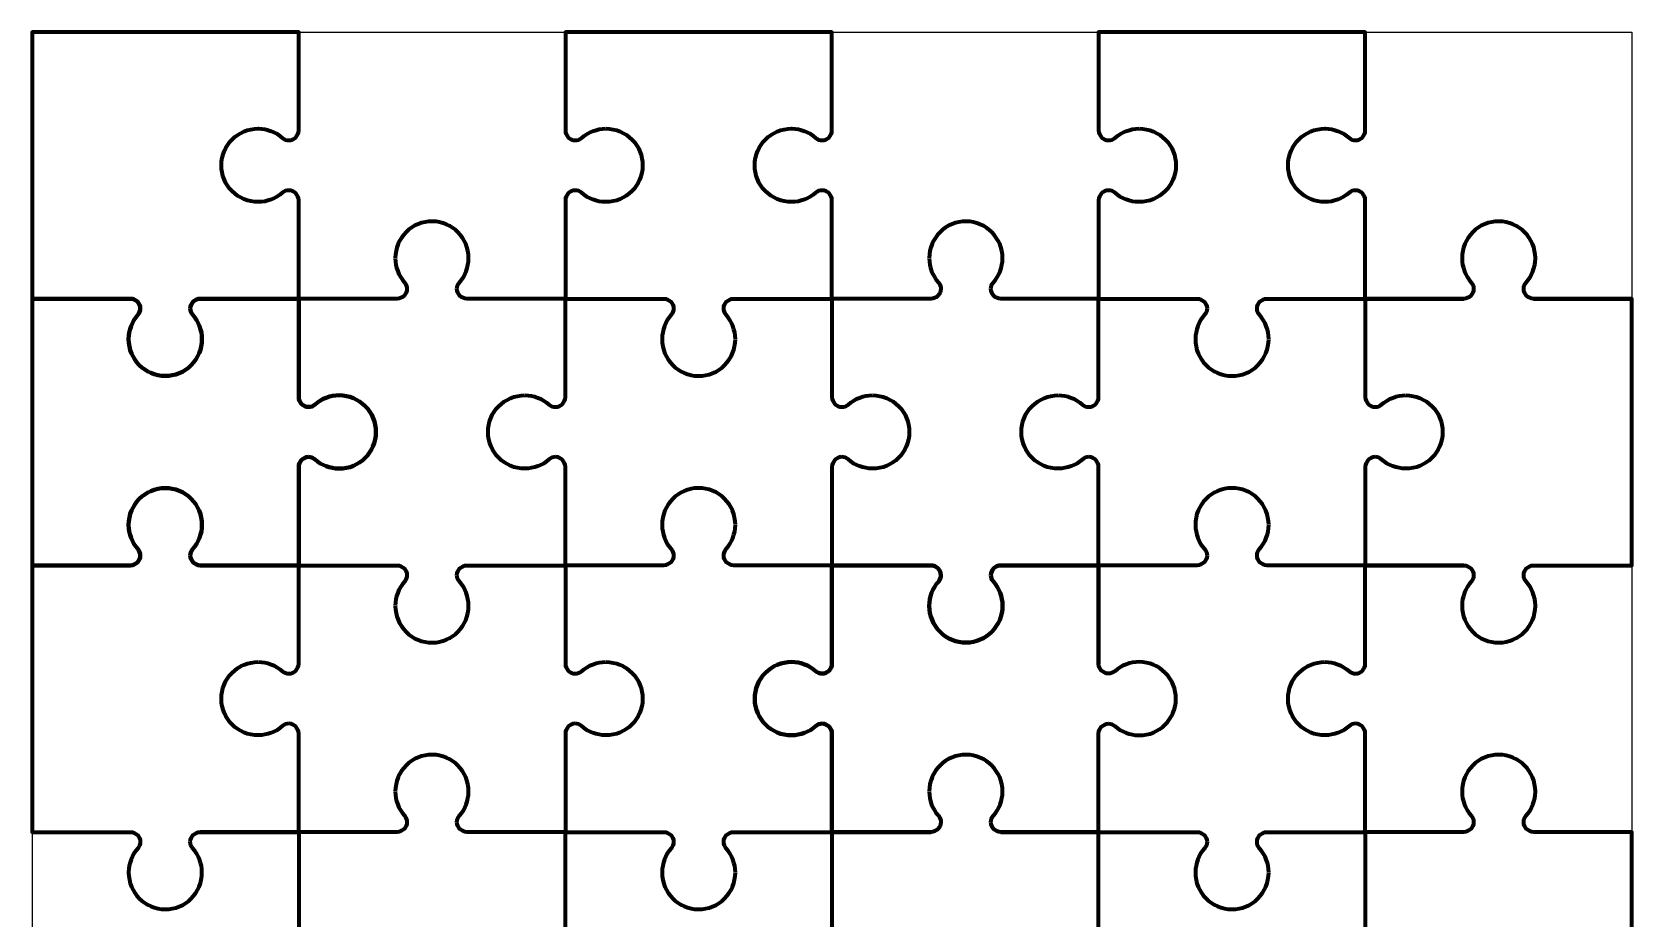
# Model space of a CAD drawing. Header units: millimetres. Extents: x -232 to 386, y -41 to 179.
# Drawn here: x -27.5 to 159.3, y 55.8 to 159.3 of the extents above; entities that cross this region are included whole.
import ezdxf

# ---------------------------------------------------------------- set-up
doc = ezdxf.new("R2010")
doc.units = ezdxf.units.MM
doc.layers.add('Layer 1', color=18, linetype='Continuous', true_color=0x000000)

msp = doc.modelspace()

# ---------------------------------------------------------------- linework, layer by layer
at = {"layer": 'Layer 1', "color": 18, "lineweight": 70, "true_color": 0x050505}
for p, q in [((-1.08, 148.03), (-1.04, 148.03)), ((61.18, 148.03), (61.22, 148.03)), ((123.45, 148.03), (123.49, 148.03)), ((39.53, 139.47), (39.49, 139.47)), ((101.79, 139.47), (101.75, 139.47)), ((23.5, 132.88), (23.5, 132.92)), ((85.83, 132.88), (85.83, 132.92)), ((148.03, 132.88), (148.03, 132.92)), ((-16.19, 123.45), (-16.19, 123.49)), ((-16.19, 123.49), (-16.19, 123.45)), ((46.08, 123.49), (46.08, 123.45)), ((108.34, 123.49), (108.34, 123.45)), ((8.36, 108.34), (8.4, 108.34)), ((8.4, 108.34), (8.36, 108.34)), ((30.09, 108.34), (30.05, 108.34)), ((70.66, 108.34), (70.62, 108.34)), ((92.35, 108.34), (92.32, 108.34)), ((132.92, 108.34), (132.88, 108.34)), ((-16.19, 101.79), (-16.19, 101.75)), ((-16.19, 101.75), (-16.19, 101.79)), ((46.08, 101.79), (46.08, 101.75)), ((108.34, 101.79), (108.34, 101.75)), ((23.5, 92.32), (23.5, 92.35)), ((85.83, 92.35), (85.83, 92.32)), ((85.83, 92.32), (85.83, 92.35)), ((148.03, 92.32), (148.03, 92.35)), ((-1.04, 77.21), (-1.08, 77.21)), ((39.53, 77.21), (39.49, 77.21)), ((61.18, 77.21), (61.22, 77.21)), ((61.22, 77.21), (61.18, 77.21)), ((101.75, 77.21), (101.79, 77.21)), ((123.49, 77.21), (123.45, 77.21)), ((23.5, 70.62), (23.5, 70.66)), ((85.83, 70.62), (85.83, 70.66)), ((148.03, 70.62), (148.03, 70.66)), ((-15.98, 65.92), (-15.98, 65.92)), ((46.28, 65.92), (46.28, 65.92)), ((54.43, 65.92), (54.43, 65.92)), ((116.69, 65.92), (116.69, 65.92)), ((-16.19, 61.22), (-16.19, 61.18)), ((46.08, 61.22), (46.08, 61.18)), ((108.34, 61.22), (108.34, 61.18))]:
    msp.add_line(p, q, dxfattribs=at)
for points in [[(3.66, 147.82), (3.66, 159.31), (-27.47, 159.31), (-27.47, 128.18), (-15.98, 128.18)], [(65.92, 147.82), (65.92, 159.31), (34.79, 159.31), (34.79, 147.82)], [(128.18, 147.82), (128.18, 159.31), (97.05, 159.31), (97.05, 147.82)], [(-7.84, 128.18), (3.66, 128.18), (3.66, 139.68)], [(34.79, 139.68), (34.79, 128.18), (46.28, 128.18)], [(54.43, 128.18), (65.92, 128.18), (65.92, 139.68)], [(97.05, 139.68), (97.05, 128.18), (108.55, 128.18)], [(116.69, 128.18), (128.18, 128.18), (128.18, 128.18), (128.18, 139.68)], [(-15.98, 128.18), (-27.47, 128.18), (-27.47, 97.05), (-15.98, 97.05)], [(3.66, 116.69), (3.66, 128.18), (-7.84, 128.18)], [(15.15, 128.18), (3.66, 128.18), (3.66, 116.69)], [(34.79, 116.69), (34.79, 128.18), (23.3, 128.18)], [(77.48, 128.18), (65.92, 128.18), (65.92, 116.69)], [(97.05, 116.69), (97.05, 128.18), (85.62, 128.18)], [(139.68, 128.18), (139.68, 128.18), (128.18, 128.18), (128.18, 116.69)], [(147.82, 97.05), (147.82, 97.05), (159.31, 97.05), (159.31, 128.18), (147.82, 128.18), (147.82, 128.18)], [(-7.84, 97.05), (3.66, 97.05), (3.66, 108.55)], [(3.66, 108.55), (3.66, 97.05), (15.15, 97.05), (15.15, 97.05), (15.15, 97.05)], [(23.3, 97.05), (23.3, 97.05), (23.3, 97.05), (34.79, 97.05), (34.79, 108.55)], [(65.92, 108.55), (65.92, 97.05), (77.48, 97.05), (77.48, 97.05), (77.48, 97.05)], [(85.62, 97.05), (85.62, 97.05), (85.62, 97.05), (97.05, 97.05), (97.05, 108.55)], [(128.18, 108.55), (128.18, 97.05), (139.68, 97.05), (139.68, 97.05)], [(-15.98, 97.05), (-27.47, 97.05), (-27.47, 65.92), (-15.98, 65.92)], [(3.66, 85.56), (3.66, 97.05), (-7.84, 97.05)], [(46.28, 97.05), (34.79, 97.05), (34.79, 85.56)], [(65.92, 85.56), (65.92, 97.05), (54.43, 97.05)], [(77.48, 97.05), (65.92, 97.05), (65.92, 85.56)], [(97.05, 85.56), (97.05, 97.05), (85.62, 97.05)], [(108.55, 97.05), (97.05, 97.05), (97.05, 85.56)], [(128.18, 85.56), (128.18, 97.05), (116.69, 97.05)], [(-7.84, 65.92), (-7.84, 65.92), (-7.84, 65.92), (3.66, 65.92), (3.66, 77.41)], [(34.79, 77.41), (34.79, 65.92), (46.28, 65.92)], [(54.43, 65.92), (65.92, 65.92), (65.92, 77.41)], [(65.92, 77.41), (65.92, 65.92), (77.48, 65.92)], [(85.62, 65.92), (97.05, 65.92), (97.05, 77.41)], [(116.69, 65.92), (128.18, 65.92), (128.18, 77.41)], [(15.15, 65.92), (3.66, 65.92), (3.66, 54.43)], [(34.79, 54.43), (34.79, 65.92), (23.3, 65.92)], [(77.48, 65.92), (65.92, 65.92), (65.92, 54.43)], [(97.05, 54.43), (97.05, 65.92), (85.62, 65.92)], [(139.68, 65.92), (128.18, 65.92), (128.18, 54.43)], [(147.82, 34.79), (159.31, 34.79), (159.31, 65.92), (147.82, 65.92)]]:
    msp.add_lwpolyline(points, dxfattribs=at)
at = {"layer": 'Layer 1'}
for points in [[(3.66, 159.31), (34.79, 159.31)], [(65.92, 159.31), (97.05, 159.31)], [(128.18, 159.31), (159.31, 159.31), (159.31, 128.18)], [(159.31, 97.05), (159.31, 65.92)], [(-27.47, 65.92), (-27.47, 34.79)]]:
    msp.add_lwpolyline(points, dxfattribs=at)
at = {"layer": 'Layer 1', "color": 18, "lineweight": 70, "true_color": 0x050505}
for points in [[(128.18, 128.18, 0), (139.68, 128.18, 0), (139.68, 128.18, 0)], [(128.18, 128.18, 0), (139.68, 128.18, 0), (139.68, 128.18, 0)], [(128.18, 128.18, 0), (139.68, 128.18, 0), (139.68, 128.18, 0)], [(128.18, 128.18, 0), (139.68, 128.18, 0), (139.68, 128.18, 0)], [(128.18, 97.05, 0), (139.68, 97.05, 0), (139.68, 97.05, 0)], [(128.18, 97.05, 0), (139.68, 97.05, 0), (139.68, 97.05, 0)], [(128.18, 97.05, 0), (139.68, 97.05, 0), (139.68, 97.05, 0)], [(128.18, 97.05, 0), (139.68, 97.05, 0), (139.68, 97.05, 0)], [(3.66, 65.92, 0), (-7.84, 65.92, 0), (-7.84, 65.92, 0)], [(3.66, 65.92, 0), (-7.84, 65.92, 0), (-7.84, 65.92, 0)], [(3.66, 65.92, 0), (-7.84, 65.92, 0), (-7.84, 65.92, 0)], [(3.66, 65.92, 0), (-7.84, 65.92, 0), (-7.84, 65.92, 0)]]:
    msp.add_polyline3d(points, close=True, dxfattribs=at)
for points in [[(147.82, 128.18, 0), (159.31, 128.18, 0), (147.82, 128.18, 0)], [(147.82, 128.18, 0), (159.31, 128.18, 0), (147.82, 128.18, 0)], [(147.82, 128.18, 0), (159.31, 128.18, 0), (147.82, 128.18, 0)], [(147.82, 128.18, 0), (159.31, 128.18, 0), (147.82, 128.18, 0)], [(97.05, 65.92, 0), (108.55, 65.92, 0), (108.55, 65.92, 0)]]:
    msp.add_polyline3d(points, dxfattribs=at)
for points in [[(-5.36, 143.78), (-5.34, 146.12), (-3.42, 148.03), (-1.08, 148.03)], [(-1.04, 148.03), (-0.01, 148.02), (0.98, 147.64), (1.75, 146.96)], [(2.51, 146.67), (3.14, 146.67), (3.66, 147.19), (3.66, 147.82)], [(34.79, 147.82), (34.79, 147.19), (35.31, 146.67), (35.94, 146.67)], [(36.7, 146.96), (37.48, 147.65), (38.48, 148.03), (39.53, 148.03)], [(39.53, 148.03), (40.68, 148.03), (41.76, 147.58), (42.57, 146.76)], [(56.9, 143.78), (56.92, 146.12), (58.84, 148.03), (61.18, 148.03)], [(61.22, 148.03), (62.25, 148.02), (63.24, 147.64), (64.01, 146.96)], [(64.77, 146.67), (65.4, 146.67), (65.92, 147.19), (65.92, 147.82)], [(97.05, 147.82), (97.05, 147.19), (97.57, 146.67), (98.21, 146.67)], [(98.96, 146.96), (99.74, 147.65), (100.75, 148.03), (101.79, 148.03)], [(101.79, 148.03), (102.94, 148.03), (104.02, 147.58), (104.83, 146.76)], [(119.17, 143.78), (119.18, 146.12), (121.1, 148.03), (123.45, 148.03)], [(123.49, 148.03), (124.51, 148.02), (125.51, 147.64), (126.28, 146.96)], [(127.03, 146.67), (127.67, 146.67), (128.18, 147.19), (128.18, 147.82)], [(1.75, 146.96), (1.96, 146.77), (2.23, 146.67), (2.51, 146.67)], [(35.94, 146.67), (36.22, 146.67), (36.49, 146.77), (36.7, 146.96)], [(42.57, 146.76), (43.38, 145.95), (43.82, 144.87), (43.81, 143.72)], [(64.01, 146.96), (64.22, 146.77), (64.49, 146.67), (64.77, 146.67)], [(98.21, 146.67), (98.48, 146.67), (98.75, 146.77), (98.96, 146.96)], [(104.83, 146.76), (105.64, 145.95), (106.08, 144.87), (106.07, 143.72)], [(126.28, 146.96), (126.49, 146.77), (126.75, 146.67), (127.03, 146.67)], [(-4.12, 140.73), (-4.93, 141.55), (-5.37, 142.63), (-5.36, 143.78)], [(43.81, 143.72), (43.79, 141.38), (41.87, 139.47), (39.53, 139.47)], [(58.15, 140.73), (57.34, 141.55), (56.9, 142.63), (56.9, 143.78)], [(106.07, 143.72), (106.05, 141.38), (104.13, 139.47), (101.79, 139.47)], [(120.41, 140.73), (119.6, 141.55), (119.16, 142.63), (119.17, 143.78)], [(-1.08, 139.47), (-2.23, 139.47), (-3.31, 139.92), (-4.12, 140.73)], [(1.75, 140.54), (0.97, 139.85), (-0.04, 139.47), (-1.08, 139.47)], [(2.51, 140.83), (2.23, 140.83), (1.96, 140.73), (1.75, 140.54)], [(3.66, 139.68), (3.66, 140.31), (3.14, 140.83), (2.51, 140.83)], [(35.94, 140.83), (35.31, 140.83), (34.79, 140.31), (34.79, 139.68)], [(36.7, 140.54), (36.49, 140.73), (36.22, 140.83), (35.94, 140.83)], [(39.49, 139.47), (38.46, 139.48), (37.47, 139.86), (36.7, 140.54)], [(61.18, 139.47), (60.03, 139.47), (58.96, 139.92), (58.15, 140.73)], [(64.01, 140.54), (63.23, 139.85), (62.23, 139.47), (61.18, 139.47)], [(64.77, 140.83), (64.49, 140.83), (64.22, 140.73), (64.01, 140.54)], [(65.92, 139.68), (65.92, 140.31), (65.4, 140.83), (64.77, 140.83)], [(98.21, 140.83), (97.57, 140.83), (97.05, 140.31), (97.05, 139.68)], [(98.96, 140.54), (98.75, 140.73), (98.48, 140.83), (98.21, 140.83)], [(101.75, 139.47), (100.72, 139.48), (99.73, 139.86), (98.96, 140.54)], [(123.45, 139.47), (122.3, 139.47), (121.22, 139.92), (120.41, 140.73)], [(126.28, 140.54), (125.49, 139.85), (124.49, 139.47), (123.45, 139.47)], [(127.03, 140.83), (126.75, 140.83), (126.49, 140.73), (126.28, 140.54)], [(128.18, 139.68), (128.18, 140.31), (127.67, 140.83), (127.03, 140.83)], [(19.26, 137.2), (18.11, 137.21), (17.02, 136.77), (16.21, 135.96)], [(23.5, 132.92), (23.5, 135.26), (21.6, 137.18), (19.26, 137.2)], [(81.58, 137.2), (80.43, 137.21), (79.35, 136.77), (78.53, 135.96)], [(85.83, 132.92), (85.83, 135.26), (83.92, 137.18), (81.58, 137.2)], [(143.78, 137.2), (142.63, 137.21), (141.55, 136.77), (140.73, 135.96)], [(148.03, 132.92), (148.03, 135.26), (146.12, 137.18), (143.78, 137.2)], [(16.21, 135.96), (15.39, 135.15), (14.94, 134.07), (14.94, 132.92)], [(78.53, 135.96), (77.72, 135.15), (77.27, 134.07), (77.27, 132.92)], [(140.73, 135.96), (139.92, 135.15), (139.47, 134.07), (139.47, 132.92)], [(14.94, 132.92), (14.94, 131.88), (15.32, 130.87), (16.01, 130.09)], [(22.43, 130.09), (23.11, 130.86), (23.49, 131.85), (23.5, 132.88)], [(77.27, 132.92), (77.27, 131.88), (77.65, 130.87), (78.34, 130.09)], [(84.76, 130.09), (85.44, 130.86), (85.82, 131.85), (85.83, 132.88)], [(139.47, 132.92), (139.47, 131.88), (139.85, 130.87), (140.54, 130.09)], [(146.96, 130.09), (147.64, 130.86), (148.02, 131.85), (148.03, 132.88)], [(16.3, 129.34), (16.3, 128.7), (15.79, 128.18), (15.15, 128.18)], [(16.01, 130.09), (16.2, 129.88), (16.3, 129.61), (16.3, 129.34)], [(22.14, 129.34), (22.14, 129.61), (22.25, 129.88), (22.43, 130.09)], [(23.3, 128.18), (22.66, 128.18), (22.14, 128.7), (22.14, 129.34)], [(78.63, 129.34), (78.63, 128.7), (78.11, 128.18), (77.48, 128.18)], [(78.34, 130.09), (78.52, 129.88), (78.63, 129.61), (78.63, 129.34)], [(84.47, 129.34), (84.47, 129.61), (84.57, 129.88), (84.76, 130.09)], [(85.62, 128.18), (84.99, 128.18), (84.47, 128.7), (84.47, 129.34)], [(140.83, 129.34), (140.83, 128.7), (140.31, 128.18), (139.68, 128.18)], [(140.54, 130.09), (140.73, 129.88), (140.83, 129.61), (140.83, 129.34)], [(146.67, 129.34), (146.67, 129.61), (146.77, 129.88), (146.96, 130.09)], [(147.82, 128.18), (147.19, 128.18), (146.67, 128.7), (146.67, 129.34)], [(-14.83, 127.03), (-14.83, 127.67), (-15.34, 128.18), (-15.98, 128.18)], [(-15.98, 128.18), (-15.34, 128.18), (-14.83, 127.67), (-14.83, 127.03)], [(-15.12, 126.28), (-14.93, 126.49), (-14.83, 126.75), (-14.83, 127.03)], [(-14.83, 127.03), (-14.83, 126.75), (-14.93, 126.49), (-15.12, 126.28)], [(-7.84, 128.18), (-8.47, 128.18), (-8.99, 127.67), (-8.99, 127.03)], [(-8.99, 127.03), (-8.99, 127.67), (-8.47, 128.18), (-7.84, 128.18)], [(-8.99, 127.03), (-8.99, 126.75), (-8.88, 126.49), (-8.7, 126.28)], [(-8.7, 126.28), (-8.88, 126.49), (-8.99, 126.75), (-8.99, 127.03)], [(46.28, 128.18), (46.92, 128.18), (47.43, 127.67), (47.43, 127.03)], [(47.43, 127.03), (47.43, 126.75), (47.33, 126.49), (47.15, 126.28)], [(53.28, 127.03), (53.28, 127.67), (53.79, 128.18), (54.43, 128.18)], [(53.56, 126.28), (53.38, 126.49), (53.28, 126.75), (53.28, 127.03)], [(108.55, 128.18), (109.18, 128.18), (109.7, 127.67), (109.7, 127.03)], [(109.7, 127.03), (109.7, 126.75), (109.59, 126.49), (109.41, 126.28)], [(115.54, 127.03), (115.54, 127.67), (116.06, 128.18), (116.69, 128.18)], [(115.83, 126.28), (115.64, 126.49), (115.54, 126.75), (115.54, 127.03)], [(147.82, 128.18), (147.82, 128.18), (147.82, 128.18), (147.82, 128.18)], [(147.82, 128.18), (147.82, 128.18), (147.82, 128.18), (147.82, 128.18)], [(147.82, 128.18), (147.82, 128.18), (147.82, 128.18), (147.82, 128.18)], [(147.82, 128.18), (147.82, 128.18), (147.82, 128.18), (147.82, 128.18)], [(-16.19, 123.49), (-16.18, 124.51), (-15.8, 125.51), (-15.12, 126.28)], [(-15.12, 126.28), (-15.8, 125.51), (-16.18, 124.51), (-16.19, 123.49)], [(-8.7, 126.28), (-8.01, 125.49), (-7.63, 124.49), (-7.63, 123.45)], [(-7.63, 123.45), (-7.63, 124.49), (-8.01, 125.49), (-8.7, 126.28)], [(47.15, 126.28), (46.47, 125.51), (46.09, 124.51), (46.08, 123.49)], [(54.64, 123.45), (54.64, 124.49), (54.25, 125.49), (53.56, 126.28)], [(109.41, 126.28), (108.73, 125.51), (108.35, 124.51), (108.34, 123.49)], [(116.9, 123.45), (116.9, 124.49), (116.52, 125.49), (115.83, 126.28)], [(-11.94, 119.17), (-14.28, 119.18), (-16.19, 121.1), (-16.19, 123.45)], [(-16.19, 123.45), (-16.19, 121.1), (-14.28, 119.18), (-11.94, 119.17)], [(-7.63, 123.45), (-7.63, 122.3), (-8.08, 121.22), (-8.89, 120.41)], [(-8.89, 120.41), (-8.08, 121.22), (-7.63, 122.3), (-7.63, 123.45)], [(46.08, 123.45), (46.08, 121.1), (47.98, 119.18), (50.32, 119.17)], [(53.37, 120.41), (54.19, 121.22), (54.64, 122.3), (54.64, 123.45)], [(108.34, 123.45), (108.34, 121.1), (110.24, 119.18), (112.59, 119.17)], [(115.63, 120.41), (116.45, 121.22), (116.9, 122.3), (116.9, 123.45)], [(-8.89, 120.41), (-9.71, 119.6), (-10.79, 119.16), (-11.94, 119.17)], [(-11.94, 119.17), (-10.79, 119.16), (-9.71, 119.6), (-8.89, 120.41)], [(50.32, 119.17), (51.47, 119.16), (52.55, 119.6), (53.37, 120.41)], [(112.59, 119.17), (113.74, 119.16), (114.82, 119.6), (115.63, 120.41)], [(4.81, 115.54), (4.18, 115.54), (3.66, 116.06), (3.66, 116.69)], [(3.66, 116.69), (3.66, 116.06), (4.18, 115.54), (4.81, 115.54)], [(5.57, 115.83), (5.36, 115.64), (5.09, 115.54), (4.81, 115.54)], [(4.81, 115.54), (5.09, 115.54), (5.36, 115.64), (5.57, 115.83)], [(8.4, 116.9), (7.35, 116.9), (6.35, 116.52), (5.57, 115.83)], [(5.57, 115.83), (6.35, 116.52), (7.35, 116.9), (8.4, 116.9)], [(11.43, 115.63), (10.62, 116.45), (9.55, 116.9), (8.4, 116.9)], [(8.4, 116.9), (9.55, 116.9), (10.62, 116.45), (11.43, 115.63)], [(27.01, 115.63), (27.82, 116.45), (28.9, 116.9), (30.05, 116.9)], [(30.05, 116.9), (31.1, 116.9), (32.1, 116.52), (32.88, 115.83)], [(32.88, 115.83), (33.09, 115.64), (33.36, 115.54), (33.64, 115.54)], [(33.64, 115.54), (34.27, 115.54), (34.79, 116.06), (34.79, 116.69)], [(65.92, 116.69), (65.92, 116.06), (66.44, 115.54), (67.07, 115.54)], [(67.07, 115.54), (67.35, 115.54), (67.62, 115.64), (67.83, 115.83)], [(67.83, 115.83), (68.61, 116.52), (69.62, 116.9), (70.66, 116.9)], [(70.66, 116.9), (71.81, 116.9), (72.89, 116.45), (73.7, 115.63)], [(89.28, 115.63), (90.09, 116.45), (91.17, 116.9), (92.31, 116.9)], [(92.31, 116.9), (93.36, 116.9), (94.36, 116.52), (95.14, 115.83)], [(95.14, 115.83), (95.36, 115.64), (95.62, 115.54), (95.9, 115.54)], [(95.9, 115.54), (96.54, 115.54), (97.05, 116.06), (97.05, 116.69)], [(128.18, 116.69), (128.18, 116.06), (128.7, 115.54), (129.34, 115.54)], [(129.34, 115.54), (129.61, 115.54), (129.88, 115.64), (130.09, 115.83)], [(130.09, 115.83), (130.87, 116.52), (131.88, 116.9), (132.92, 116.9)], [(132.92, 116.9), (134.07, 116.9), (135.15, 116.45), (135.96, 115.63)], [(12.68, 112.59), (12.68, 113.74), (12.24, 114.82), (11.43, 115.63)], [(11.43, 115.63), (12.24, 114.82), (12.68, 113.74), (12.68, 112.59)], [(25.77, 112.59), (25.76, 113.74), (26.2, 114.82), (27.01, 115.63)], [(73.7, 115.63), (74.51, 114.82), (74.95, 113.74), (74.94, 112.59)], [(88.03, 112.59), (88.03, 113.74), (88.47, 114.82), (89.28, 115.63)], [(135.96, 115.63), (136.77, 114.82), (137.21, 113.74), (137.2, 112.59)], [(8.4, 108.34), (10.74, 108.34), (12.66, 110.24), (12.68, 112.59)], [(12.68, 112.59), (12.66, 110.24), (10.74, 108.34), (8.4, 108.34)], [(30.05, 108.34), (27.71, 108.34), (25.79, 110.24), (25.77, 112.59)], [(74.94, 112.59), (74.92, 110.24), (73, 108.34), (70.66, 108.34)], [(92.32, 108.34), (89.97, 108.34), (88.05, 110.24), (88.03, 112.59)], [(137.2, 112.59), (137.18, 110.24), (135.26, 108.34), (132.92, 108.34)], [(3.66, 108.55), (3.66, 109.18), (4.18, 109.7), (4.81, 109.7)], [(4.81, 109.7), (4.18, 109.7), (3.66, 109.18), (3.66, 108.55)], [(4.81, 109.7), (5.09, 109.7), (5.35, 109.59), (5.57, 109.41)], [(5.57, 109.41), (5.35, 109.59), (5.09, 109.7), (4.81, 109.7)], [(5.57, 109.41), (6.34, 108.73), (7.33, 108.35), (8.36, 108.34)], [(8.36, 108.34), (7.33, 108.35), (6.34, 108.73), (5.57, 109.41)], [(32.88, 109.41), (32.11, 108.73), (31.12, 108.35), (30.09, 108.34)], [(33.64, 109.7), (33.36, 109.7), (33.09, 109.59), (32.88, 109.41)], [(34.79, 108.55), (34.79, 109.18), (34.27, 109.7), (33.64, 109.7)], [(67.07, 109.7), (66.44, 109.7), (65.92, 109.18), (65.92, 108.55)], [(67.83, 109.41), (67.62, 109.59), (67.35, 109.7), (67.07, 109.7)], [(70.62, 108.34), (69.59, 108.35), (68.6, 108.73), (67.83, 109.41)], [(95.15, 109.41), (94.37, 108.73), (93.38, 108.35), (92.35, 108.34)], [(95.9, 109.7), (95.62, 109.7), (95.36, 109.59), (95.15, 109.41)], [(97.05, 108.55), (97.05, 109.18), (96.54, 109.7), (95.9, 109.7)], [(129.34, 109.7), (128.7, 109.7), (128.18, 109.18), (128.18, 108.55)], [(130.09, 109.41), (129.88, 109.59), (129.61, 109.7), (129.34, 109.7)], [(132.88, 108.34), (131.85, 108.35), (130.86, 108.73), (130.09, 109.41)], [(-11.94, 106.07), (-14.28, 106.05), (-16.19, 104.13), (-16.19, 101.79)], [(-16.19, 101.79), (-16.19, 104.13), (-14.28, 106.05), (-11.94, 106.07)], [(-8.89, 104.83), (-9.71, 105.64), (-10.79, 106.08), (-11.94, 106.07)], [(-11.94, 106.07), (-10.79, 106.08), (-9.71, 105.64), (-8.89, 104.83)], [(-7.63, 101.79), (-7.63, 102.94), (-8.08, 104.02), (-8.89, 104.83)], [(-8.89, 104.83), (-8.08, 104.02), (-7.63, 102.94), (-7.63, 101.79)], [(50.32, 106.07), (47.98, 106.05), (46.08, 104.13), (46.08, 101.79)], [(53.37, 104.83), (52.55, 105.64), (51.47, 106.08), (50.32, 106.07)], [(54.64, 101.79), (54.64, 102.94), (54.19, 104.02), (53.37, 104.83)], [(112.59, 106.07), (110.24, 106.05), (108.34, 104.13), (108.34, 101.79)], [(115.63, 104.83), (114.82, 105.64), (113.74, 106.08), (112.59, 106.07)], [(116.9, 101.79), (116.9, 102.94), (116.45, 104.02), (115.63, 104.83)], [(-16.19, 101.75), (-16.18, 100.72), (-15.8, 99.73), (-15.12, 98.96)], [(-15.12, 98.96), (-15.8, 99.73), (-16.18, 100.72), (-16.19, 101.75)], [(-8.7, 98.96), (-8.01, 99.74), (-7.63, 100.75), (-7.63, 101.79)], [(-7.63, 101.79), (-7.63, 100.75), (-8.01, 99.74), (-8.7, 98.96)], [(46.08, 101.75), (46.09, 100.72), (46.47, 99.73), (47.15, 98.96)], [(53.56, 98.96), (54.25, 99.74), (54.64, 100.75), (54.64, 101.79)], [(108.34, 101.75), (108.35, 100.72), (108.73, 99.73), (109.41, 98.96)], [(115.83, 98.96), (116.52, 99.74), (116.9, 100.75), (116.9, 101.79)], [(-14.83, 98.21), (-14.83, 97.57), (-15.34, 97.05), (-15.98, 97.05)], [(-15.98, 97.05), (-15.34, 97.05), (-14.83, 97.57), (-14.83, 98.21)], [(-15.12, 98.96), (-14.93, 98.75), (-14.83, 98.48), (-14.83, 98.21)], [(-14.83, 98.21), (-14.83, 98.48), (-14.93, 98.75), (-15.12, 98.96)], [(-8.99, 98.21), (-8.99, 98.48), (-8.88, 98.75), (-8.7, 98.96)], [(-8.7, 98.96), (-8.88, 98.75), (-8.99, 98.48), (-8.99, 98.21)], [(-7.84, 97.05), (-8.47, 97.05), (-8.99, 97.57), (-8.99, 98.21)], [(-8.99, 98.21), (-8.99, 97.57), (-8.47, 97.05), (-7.84, 97.05)], [(47.43, 98.21), (47.43, 97.57), (46.92, 97.05), (46.28, 97.05)], [(47.15, 98.96), (47.33, 98.75), (47.43, 98.48), (47.43, 98.21)], [(53.28, 98.21), (53.28, 98.48), (53.38, 98.75), (53.56, 98.96)], [(54.43, 97.05), (53.79, 97.05), (53.28, 97.57), (53.28, 98.21)], [(109.7, 98.21), (109.7, 97.57), (109.18, 97.05), (108.55, 97.05)], [(109.41, 98.96), (109.59, 98.75), (109.7, 98.48), (109.7, 98.21)], [(115.54, 98.21), (115.54, 98.48), (115.64, 98.75), (115.83, 98.96)], [(116.69, 97.05), (116.06, 97.05), (115.54, 97.57), (115.54, 98.21)], [(15.15, 97.05), (15.79, 97.05), (16.3, 96.54), (16.3, 95.9)], [(16.3, 95.9), (16.3, 95.62), (16.2, 95.36), (16.01, 95.14)], [(22.14, 95.9), (22.14, 96.54), (22.66, 97.05), (23.3, 97.05)], [(22.43, 95.15), (22.25, 95.36), (22.14, 95.62), (22.14, 95.9)], [(78.63, 95.9), (78.63, 96.54), (78.11, 97.05), (77.48, 97.05)], [(77.48, 97.05), (78.11, 97.05), (78.63, 96.54), (78.63, 95.9)], [(78.34, 95.14), (78.52, 95.36), (78.63, 95.62), (78.63, 95.9)], [(78.63, 95.9), (78.63, 95.62), (78.52, 95.36), (78.34, 95.14)], [(85.62, 97.05), (84.99, 97.05), (84.47, 96.54), (84.47, 95.9)], [(84.47, 95.9), (84.47, 96.54), (84.99, 97.05), (85.62, 97.05)], [(84.47, 95.9), (84.47, 95.62), (84.57, 95.36), (84.76, 95.15)], [(84.76, 95.15), (84.57, 95.36), (84.47, 95.62), (84.47, 95.9)], [(139.68, 97.05), (140.31, 97.05), (140.83, 96.54), (140.83, 95.9)], [(140.83, 95.9), (140.83, 95.62), (140.73, 95.36), (140.54, 95.14)], [(146.67, 95.9), (146.67, 96.54), (147.19, 97.05), (147.82, 97.05)], [(146.96, 95.15), (146.77, 95.36), (146.67, 95.62), (146.67, 95.9)], [(16.01, 95.14), (15.32, 94.36), (14.94, 93.36), (14.94, 92.31)], [(23.5, 92.35), (23.49, 93.38), (23.11, 94.37), (22.43, 95.15)], [(77.27, 92.31), (77.27, 93.36), (77.65, 94.36), (78.34, 95.14)], [(78.34, 95.14), (77.65, 94.36), (77.27, 93.36), (77.27, 92.31)], [(84.76, 95.15), (85.44, 94.37), (85.82, 93.38), (85.83, 92.35)], [(85.83, 92.35), (85.82, 93.38), (85.44, 94.37), (84.76, 95.15)], [(140.54, 95.14), (139.85, 94.36), (139.47, 93.36), (139.47, 92.31)], [(148.03, 92.35), (148.02, 93.38), (147.64, 94.37), (146.96, 95.15)], [(14.94, 92.31), (14.94, 91.17), (15.39, 90.09), (16.21, 89.28)], [(19.26, 88.03), (21.6, 88.05), (23.5, 89.97), (23.5, 92.32)], [(78.53, 89.28), (77.72, 90.09), (77.27, 91.17), (77.27, 92.31)], [(77.27, 92.31), (77.27, 91.17), (77.72, 90.09), (78.53, 89.28)], [(85.83, 92.32), (85.83, 89.97), (83.92, 88.05), (81.58, 88.03)], [(81.58, 88.03), (83.92, 88.05), (85.83, 89.97), (85.83, 92.32)], [(139.47, 92.31), (139.47, 91.17), (139.92, 90.09), (140.73, 89.28)], [(143.78, 88.03), (146.12, 88.05), (148.03, 89.97), (148.03, 92.32)], [(16.21, 89.28), (17.02, 88.47), (18.11, 88.03), (19.26, 88.03)], [(81.58, 88.03), (80.43, 88.03), (79.35, 88.47), (78.53, 89.28)], [(78.53, 89.28), (79.35, 88.47), (80.43, 88.03), (81.58, 88.03)], [(140.73, 89.28), (141.55, 88.47), (142.63, 88.03), (143.78, 88.03)], [(-5.36, 81.45), (-5.37, 82.6), (-4.93, 83.69), (-4.12, 84.5)], [(-4.12, 84.5), (-3.31, 85.32), (-2.23, 85.77), (-1.08, 85.77)], [(-1.08, 85.77), (-0.04, 85.77), (0.97, 85.39), (1.75, 84.7)], [(1.75, 84.7), (1.96, 84.51), (2.23, 84.41), (2.51, 84.41)], [(2.51, 84.41), (3.14, 84.41), (3.66, 84.92), (3.66, 85.56)], [(34.79, 85.56), (34.79, 84.92), (35.31, 84.41), (35.94, 84.41)], [(35.94, 84.41), (36.22, 84.41), (36.49, 84.51), (36.7, 84.7)], [(36.7, 84.7), (37.48, 85.39), (38.48, 85.77), (39.53, 85.77)], [(39.53, 85.77), (40.68, 85.77), (41.76, 85.32), (42.57, 84.5)], [(42.57, 84.5), (43.38, 83.69), (43.82, 82.6), (43.81, 81.45)], [(58.15, 84.5), (57.34, 83.69), (56.9, 82.6), (56.9, 81.45)], [(56.9, 81.45), (56.9, 82.6), (57.34, 83.69), (58.15, 84.5)], [(61.18, 85.77), (60.03, 85.77), (58.96, 85.32), (58.15, 84.5)], [(58.15, 84.5), (58.96, 85.32), (60.03, 85.77), (61.18, 85.77)], [(64.01, 84.7), (63.23, 85.39), (62.23, 85.77), (61.18, 85.77)], [(61.18, 85.77), (62.23, 85.77), (63.23, 85.39), (64.01, 84.7)], [(64.77, 84.41), (64.49, 84.41), (64.22, 84.51), (64.01, 84.7)], [(64.01, 84.7), (64.22, 84.51), (64.49, 84.41), (64.77, 84.41)], [(65.92, 85.56), (65.92, 84.92), (65.4, 84.41), (64.77, 84.41)], [(64.77, 84.41), (65.4, 84.41), (65.92, 84.92), (65.92, 85.56)], [(98.21, 84.41), (97.57, 84.41), (97.05, 84.92), (97.05, 85.56)], [(98.96, 84.7), (98.75, 84.51), (98.48, 84.41), (98.21, 84.41)], [(101.79, 85.77), (100.75, 85.77), (99.74, 85.39), (98.96, 84.7)], [(104.83, 84.5), (104.02, 85.32), (102.94, 85.77), (101.79, 85.77)], [(106.07, 81.45), (106.08, 82.6), (105.64, 83.69), (104.83, 84.5)], [(119.17, 81.45), (119.16, 82.6), (119.6, 83.69), (120.41, 84.5)], [(120.41, 84.5), (121.22, 85.32), (122.3, 85.77), (123.45, 85.77)], [(123.45, 85.77), (124.49, 85.77), (125.49, 85.39), (126.28, 84.7)], [(126.28, 84.7), (126.49, 84.51), (126.75, 84.41), (127.03, 84.41)], [(127.03, 84.41), (127.67, 84.41), (128.18, 84.92), (128.18, 85.56)], [(-1.08, 77.21), (-3.42, 77.21), (-5.34, 79.11), (-5.36, 81.45)], [(43.81, 81.45), (43.79, 79.11), (41.87, 77.21), (39.53, 77.21)], [(56.9, 81.45), (56.92, 79.11), (58.84, 77.21), (61.18, 77.21)], [(61.18, 77.21), (58.84, 77.21), (56.92, 79.11), (56.9, 81.45)], [(101.79, 77.21), (104.13, 77.21), (106.05, 79.11), (106.07, 81.45)], [(123.45, 77.21), (121.1, 77.21), (119.18, 79.11), (119.17, 81.45)], [(2.51, 78.57), (2.23, 78.57), (1.96, 78.46), (1.75, 78.28)], [(3.66, 77.41), (3.66, 78.05), (3.14, 78.57), (2.51, 78.57)], [(35.94, 78.57), (35.31, 78.57), (34.79, 78.05), (34.79, 77.41)], [(36.7, 78.28), (36.49, 78.46), (36.22, 78.57), (35.94, 78.57)], [(64.01, 78.28), (64.22, 78.46), (64.49, 78.57), (64.77, 78.57)], [(64.77, 78.57), (64.49, 78.57), (64.22, 78.46), (64.01, 78.28)], [(64.77, 78.57), (65.4, 78.57), (65.92, 78.05), (65.92, 77.41)], [(65.92, 77.41), (65.92, 78.05), (65.4, 78.57), (64.77, 78.57)], [(97.05, 77.41), (97.05, 78.05), (97.57, 78.57), (98.21, 78.57)], [(98.21, 78.57), (98.48, 78.57), (98.75, 78.46), (98.96, 78.28)], [(127.03, 78.57), (126.75, 78.57), (126.49, 78.46), (126.28, 78.28)], [(128.18, 77.41), (128.18, 78.05), (127.67, 78.57), (127.03, 78.57)], [(1.75, 78.28), (0.98, 77.6), (-0.01, 77.22), (-1.04, 77.21)], [(39.49, 77.21), (38.46, 77.22), (37.47, 77.6), (36.7, 78.28)], [(61.22, 77.21), (62.25, 77.22), (63.24, 77.6), (64.01, 78.28)], [(64.01, 78.28), (63.24, 77.6), (62.25, 77.22), (61.22, 77.21)], [(98.96, 78.28), (99.73, 77.6), (100.72, 77.22), (101.75, 77.21)], [(126.28, 78.28), (125.51, 77.6), (124.51, 77.22), (123.49, 77.21)], [(19.26, 74.94), (18.11, 74.95), (17.02, 74.51), (16.21, 73.7)], [(23.5, 70.66), (23.5, 73), (21.6, 74.92), (19.26, 74.94)], [(81.58, 74.94), (80.43, 74.95), (79.35, 74.51), (78.53, 73.7)], [(85.83, 70.66), (85.83, 73), (83.92, 74.92), (81.58, 74.94)], [(143.78, 74.94), (142.63, 74.95), (141.55, 74.51), (140.73, 73.7)], [(148.03, 70.66), (148.03, 73), (146.12, 74.92), (143.78, 74.94)], [(16.21, 73.7), (15.39, 72.89), (14.94, 71.81), (14.94, 70.66)], [(78.53, 73.7), (77.72, 72.89), (77.27, 71.81), (77.27, 70.66)], [(140.73, 73.7), (139.92, 72.89), (139.47, 71.81), (139.47, 70.66)], [(14.94, 70.66), (14.94, 69.62), (15.32, 68.61), (16.01, 67.83)], [(22.43, 67.83), (23.11, 68.6), (23.49, 69.59), (23.5, 70.62)], [(77.27, 70.66), (77.27, 69.62), (77.65, 68.61), (78.34, 67.83)], [(84.76, 67.83), (85.44, 68.6), (85.82, 69.59), (85.83, 70.62)], [(139.47, 70.66), (139.47, 69.62), (139.85, 68.61), (140.54, 67.83)], [(146.96, 67.83), (147.64, 68.6), (148.02, 69.59), (148.03, 70.62)], [(16.01, 67.83), (16.2, 67.62), (16.3, 67.35), (16.3, 67.07)], [(22.14, 67.07), (22.14, 67.35), (22.25, 67.62), (22.43, 67.83)], [(78.34, 67.83), (78.52, 67.62), (78.63, 67.35), (78.63, 67.07)], [(84.47, 67.07), (84.47, 67.35), (84.57, 67.62), (84.76, 67.83)], [(140.54, 67.83), (140.73, 67.62), (140.83, 67.35), (140.83, 67.07)], [(146.67, 67.07), (146.67, 67.35), (146.77, 67.62), (146.96, 67.83)], [(-15.98, 65.92), (-15.98, 65.92), (-15.98, 65.92), (-15.98, 65.92)], [(-15.98, 65.92), (-15.34, 65.92), (-14.83, 65.4), (-14.83, 64.77)], [(-8.99, 64.77), (-8.99, 65.4), (-8.47, 65.92), (-7.84, 65.92)], [(16.3, 67.07), (16.3, 66.44), (15.79, 65.92), (15.15, 65.92)], [(23.3, 65.92), (22.66, 65.92), (22.14, 66.44), (22.14, 67.07)], [(46.28, 65.92), (46.28, 65.92), (46.28, 65.92), (46.28, 65.92)], [(46.28, 65.92), (46.92, 65.92), (47.43, 65.4), (47.43, 64.77)], [(53.28, 64.77), (53.28, 65.4), (53.79, 65.92), (54.43, 65.92)], [(54.43, 65.92), (54.43, 65.92), (54.43, 65.92), (54.43, 65.92)], [(78.63, 67.07), (78.63, 66.44), (78.11, 65.92), (77.48, 65.92)], [(85.62, 65.92), (84.99, 65.92), (84.47, 66.44), (84.47, 67.07)], [(108.55, 65.92), (108.55, 65.92), (108.55, 65.92), (108.55, 65.92)], [(108.55, 65.92), (109.18, 65.92), (109.7, 65.4), (109.7, 64.77)], [(115.54, 64.77), (115.54, 65.4), (116.06, 65.92), (116.69, 65.92)], [(116.69, 65.92), (116.69, 65.92), (116.69, 65.92), (116.69, 65.92)], [(140.83, 67.07), (140.83, 66.44), (140.31, 65.92), (139.68, 65.92)], [(147.82, 65.92), (147.19, 65.92), (146.67, 66.44), (146.67, 67.07)], [(-15.12, 64.01), (-15.8, 63.24), (-16.18, 62.25), (-16.19, 61.22)], [(-14.83, 64.77), (-14.83, 64.49), (-14.93, 64.22), (-15.12, 64.01)], [(-8.7, 64.01), (-8.88, 64.22), (-8.99, 64.49), (-8.99, 64.77)], [(-7.63, 61.18), (-7.63, 62.23), (-8.01, 63.23), (-8.7, 64.01)], [(47.15, 64.01), (46.47, 63.24), (46.09, 62.25), (46.08, 61.22)], [(47.43, 64.77), (47.43, 64.49), (47.33, 64.22), (47.15, 64.01)], [(53.56, 64.01), (53.38, 64.22), (53.28, 64.49), (53.28, 64.77)], [(54.64, 61.18), (54.64, 62.23), (54.25, 63.23), (53.56, 64.01)], [(109.41, 64.01), (108.73, 63.24), (108.35, 62.25), (108.34, 61.22)], [(109.7, 64.77), (109.7, 64.49), (109.59, 64.22), (109.41, 64.01)], [(115.83, 64.01), (115.64, 64.22), (115.54, 64.49), (115.54, 64.77)], [(116.9, 61.18), (116.9, 62.23), (116.52, 63.23), (115.83, 64.01)], [(-16.19, 61.18), (-16.19, 58.84), (-14.28, 56.92), (-11.94, 56.9)], [(-8.89, 58.15), (-8.08, 58.96), (-7.63, 60.03), (-7.63, 61.18)], [(46.08, 61.18), (46.08, 58.84), (47.98, 56.92), (50.32, 56.9)], [(53.37, 58.15), (54.19, 58.96), (54.64, 60.03), (54.64, 61.18)], [(108.34, 61.18), (108.34, 58.84), (110.24, 56.92), (112.59, 56.9)], [(115.63, 58.15), (116.45, 58.96), (116.9, 60.03), (116.9, 61.18)], [(-11.94, 56.9), (-10.79, 56.9), (-9.71, 57.34), (-8.89, 58.15)], [(50.32, 56.9), (51.47, 56.9), (52.55, 57.34), (53.37, 58.15)], [(112.59, 56.9), (113.74, 56.9), (114.82, 57.34), (115.63, 58.15)]]:
    msp.add_open_spline(points, degree=3, dxfattribs=at)

doc.saveas('drawing.dxf')
